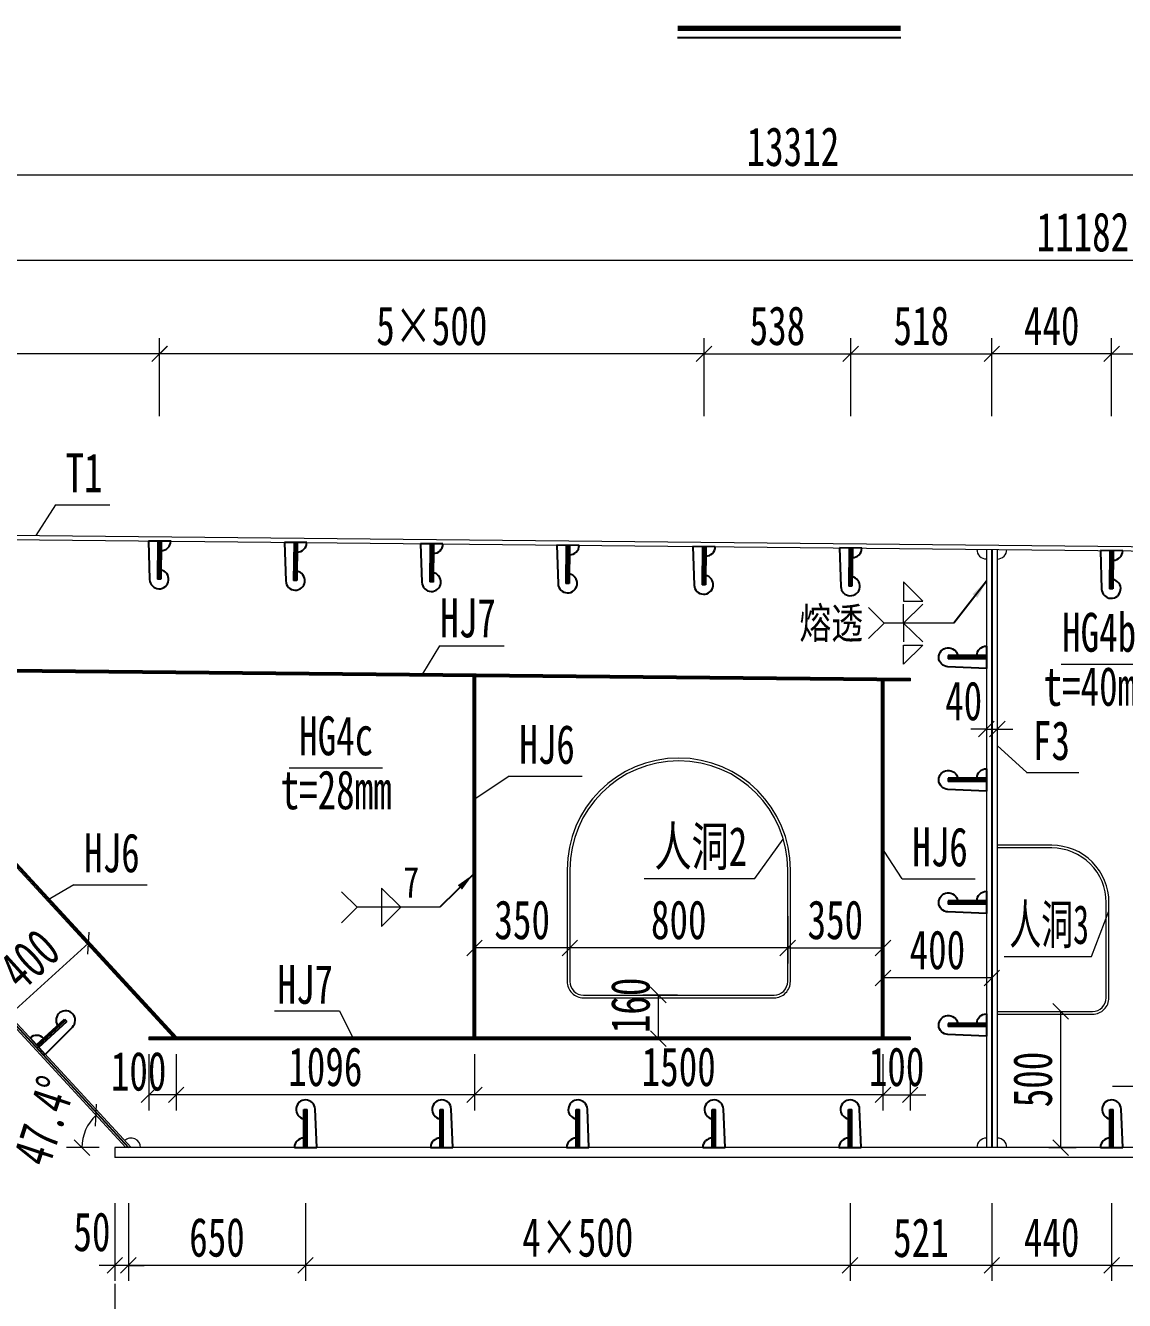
# Model space of a CAD drawing. Header units: millimetres. Extents: x -89049 to 410567, y -307459 to -100425.
# Drawn here: x 154745 to 158782, y -125167 to -120487 of the extents above; entities that cross this region are included whole.
import ezdxf
from ezdxf.enums import TextEntityAlignment as Align

# ---------------------------------------------------------------- set-up
doc = ezdxf.new("R2010")
doc.units = ezdxf.units.MM
doc.layers.get('Defpoints').update_dxf_attribs({"color": 8})
for name, color, linetype, lineweight in [('Dim', 4, 'Continuous', 15), ('文字', 7, 'Continuous', 15), ('细实线', 4, 'Continuous', 15), ('钢板粗线', 1, 'Continuous', 25), ('钢板细线', 6, 'Continuous', 15)]:
    doc.layers.add(name, color=color, linetype=linetype, lineweight=lineweight)
doc.layers.add('Text', color=4, linetype='Continuous')
doc.styles.add('111', font='', dxfattribs={"width": 0.7})
doc.styles.add('BM_Dim', font='', dxfattribs={"width": 0.85})
doc.styles.add('SMEDI', font='', dxfattribs={"width": 0.75})
doc.styles.get("Standard").update_dxf_attribs({"font": ''})
doc.styles.get('111').set_extended_font_data('仿宋_GB2312')
doc.styles.get('BM_Dim').set_extended_font_data('仿宋_GB2312')
doc.styles.get('SMEDI').set_extended_font_data('仿宋_GB2312')
doc.styles.get('Standard').set_extended_font_data('仿宋_GB2312')
doc.dimstyles.new('200', dxfattribs={"dimscale": 0, "dimtxt": 2.5, "dimasz": 1, "dimexe": 1, "dimexo": 1, "dimgap": 0.6, "dimtad": 1, "dimdec": 0, "dimdsep": 46, "dimtxsty": '111', "dimblk": 'OBLIQUE', "dimcen": 0, "dimclrd": 4, "dimclre": 4, "dimclrt": 4, "dimadec": 1, "dimazin": 2, "dimtfac": 1, "dimtdec": 0, "dimtix": 1, "dimtmove": 2, "dimatfit": 3, "dimfxl": 4, "dimfxlon": 1, "dimtolj": 1, "dimlwd": -1, "dimlwe": -1, "dimarcsym": 0})
doc.dimstyles.new('MSteel_1.0_1.0', dxfattribs={"dimtxt": 3, "dimasz": 1.2, "dimexe": 1, "dimexo": 1, "dimgap": 1, "dimtad": 3, "dimtoh": 1, "dimdec": 0, "dimzin": 0, "dimdsep": 46, "dimtxsty": 'Standard', "dimblk": 'ARCHTICK', "dimcen": 0.09, "dimclrd": 3, "dimclre": 3, "dimadec": 0, "dimazin": 0, "dimtfac": 1, "dimtdec": 4, "dimtofl": 0, "dimtmove": 0, "dimatfit": 3, "dimfxl": 1, "dimtolj": 1, "dimtzin": 0, "dimarcsym": 0})

# ---------------------------------------------------------------- blocks, each defined once
blk = doc.blocks.new('_Oblique')
at = {"color": 0, "linetype": 'ByBlock', "lineweight": -2}
blk.add_line((-0.5, -0.5), (0.5, 0.5), dxfattribs=at)
blk = doc.blocks.new('*D360')
at = {"layer": 'Defpoints', "color": 0, "transparency": 16777216}
for p in [(164220, -121347.8), (153037.7, -122341.6), (164220, -122348.6)]:
    blk.add_point(p, dxfattribs=at)
at = {"layer": '细实线', "color": 4, "transparency": 16777216}
for p, q in [((153037.7, -121576.4), (153037.7, -121290.7)), ((164220, -121576.4), (164220, -121290.7)), ((153037.7, -121347.8), (164220, -121347.8))]:
    blk.add_line(p, q, dxfattribs=at)
at = {"layer": '细实线', "color": 4, "transparency": 16777216, "xscale": 57.14285714285715, "yscale": 57.14285714285715, "zscale": 57.14285714285715, "rotation": 180}
blk.add_blockref('_Oblique', (153037.7, -121347.8), dxfattribs=at)
at = {"layer": '细实线', "color": 4, "transparency": 16777216, "xscale": 57.14285714285715, "yscale": 57.14285714285715, "zscale": 57.14285714285715}
blk.add_blockref('_Oblique', (164220, -121347.8), dxfattribs=at)
at = {"layer": '细实线', "color": 4, "transparency": 16777216, "insert": (158628.9, -121245.6), "char_height": 142.86, "attachment_point": 5, "style": '111'}
blk.add_mtext('\\A1;11182', dxfattribs=at)
blk = doc.blocks.new('*D361')
at = {"layer": 'Defpoints', "color": 0, "transparency": 16777216}
for p in [(155073.5, -124642.1), (163831.2, -124642.1), (155073.5, -125334.5)]:
    blk.add_point(p, dxfattribs=at)
at = {"layer": '细实线', "color": 4, "transparency": 16777216}
for p, q in [((155073.5, -125105.9), (155073.5, -125391.6)), ((163831.2, -125105.9), (163831.2, -125391.6)), ((163831.2, -125334.5), (155073.5, -125334.5))]:
    blk.add_line(p, q, dxfattribs=at)
at = {"layer": '细实线', "color": 4, "transparency": 16777216, "xscale": 57.14285714285715, "yscale": 57.14285714285715, "zscale": 57.14285714285715, "rotation": 180}
blk.add_blockref('_Oblique', (155073.5, -125334.5), dxfattribs=at)
at = {"layer": '细实线', "color": 4, "transparency": 16777216, "xscale": 57.14285714285715, "yscale": 57.14285714285715, "zscale": 57.14285714285715}
blk.add_blockref('_Oblique', (163831.2, -125334.5), dxfattribs=at)
at = {"layer": '细实线', "color": 4, "transparency": 16777216, "insert": (159452.4, -125232.3), "char_height": 142.86, "attachment_point": 5, "style": '111'}
blk.add_mtext('\\A1;8758', dxfattribs=at)
blk = doc.blocks.new('*D362')
at = {"layer": 'Defpoints', "color": 0, "transparency": 16777216}
for p in [(155198.9, -124206.1), (155298.9, -124206.1), (155198.9, -124412.3)]:
    blk.add_point(p, dxfattribs=at)
at = {"layer": '细实线', "color": 4, "transparency": 16777216}
for p, q in [((155198.9, -124263.2), (155198.9, -124469.5)), ((155298.9, -124263.2), (155298.9, -124469.5)), ((155298.9, -124412.3), (155198.9, -124412.3))]:
    blk.add_line(p, q, dxfattribs=at)
at = {"layer": '细实线', "color": 4, "transparency": 16777216, "xscale": 57.14285714285715, "yscale": 57.14285714285715, "zscale": 57.14285714285715, "rotation": 180}
blk.add_blockref('_Oblique', (155198.9, -124412.3), dxfattribs=at)
at = {"layer": '细实线', "color": 4, "transparency": 16777216, "xscale": 57.14285714285715, "yscale": 57.14285714285715, "zscale": 57.14285714285715}
blk.add_blockref('_Oblique', (155298.9, -124412.3), dxfattribs=at)
at = {"layer": '细实线', "color": 4, "transparency": 16777216, "insert": (155160.9, -124326.6), "char_height": 142.86, "attachment_point": 5, "style": '111'}
blk.add_mtext('\\A1;100', dxfattribs=at)
blk = doc.blocks.new('*D364')
at = {"layer": 'Defpoints', "color": 0, "transparency": 16777216}
for p in [(157773.9, -124606.1), (158294.5, -124606.1), (157773.9, -125038.4)]:
    blk.add_point(p, dxfattribs=at)
at = {"layer": '细实线', "color": 4, "transparency": 16777216}
for p, q in [((157773.9, -124809.8), (157773.9, -125095.5)), ((158294.5, -124809.8), (158294.5, -125095.5)), ((158294.5, -125038.4), (157773.9, -125038.4))]:
    blk.add_line(p, q, dxfattribs=at)
at = {"layer": '细实线', "color": 4, "transparency": 16777216, "xscale": 57.14285714285715, "yscale": 57.14285714285715, "zscale": 57.14285714285715, "rotation": 180}
blk.add_blockref('_Oblique', (157773.9, -125038.4), dxfattribs=at)
at = {"layer": '细实线', "color": 4, "transparency": 16777216, "xscale": 57.14285714285715, "yscale": 57.14285714285715, "zscale": 57.14285714285715}
blk.add_blockref('_Oblique', (158294.5, -125038.4), dxfattribs=at)
at = {"layer": '细实线', "color": 4, "transparency": 16777216, "insert": (158034.2, -124937.7), "char_height": 142.86, "attachment_point": 5, "style": '111'}
blk.add_mtext('\\A1;521', dxfattribs=at)
blk = doc.blocks.new('14-160加劲 有过焊孔')
at = {"layer": 'Defpoints'}
blk.add_line((38609.4, 31489.3), (38609.4, 31629.3), dxfattribs=at)
at = {"layer": '钢板粗线', "color": 7}
for p, q in [((38603.4, 31489.3), (38603.4, 31629.3)), ((38603.4, 31629.3), (38615.4, 31629.3)), ((38615.4, 31489.3), (38615.4, 31629.3)), ((38650.4, 31489.3), (38644.3, 31630.8)), ((38568.4, 31489.3), (38650.4, 31489.3))]:
    blk.add_line(p, q, dxfattribs=at)
for centre, start, end in [((38609.4, 31629.3), 2.441, 260.1291), ((38603.4, 31489.3), 90, 180)]:
    blk.add_arc(centre, 35, start, end, dxfattribs=at)
blk = doc.blocks.new('*D368')
at = {"layer": 'Defpoints', "color": 0, "transparency": 16777216}
for p in [(154976.8, -123856.1), (155017.7, -123901), (154722.1, -124170.2)]:
    blk.add_point(p, dxfattribs=at)
at = {"layer": '细实线', "color": 4, "transparency": 16777216}
for p, q in [((154979.3, -123858.7), (154938.4, -123813.8)), ((154681.2, -124125.3), (154976.8, -123856.1)), ((154683.6, -124128), (154642.7, -124083))]:
    blk.add_line(p, q, dxfattribs=at)
at = {"layer": '细实线', "color": 4, "transparency": 16777216, "xscale": 57.14285714285715, "yscale": 57.14285714285715, "zscale": 57.14285714285715}
for p, rotation in [((154976.8, -123856.1), 42.31909851127224), ((154681.2, -124125.3), 222.3190985112722)]:
    blk.add_blockref('_Oblique', p, dxfattribs=dict(at, rotation=rotation))
at = {"layer": '细实线', "color": 4, "transparency": 16777216, "insert": (154760.2, -123915.1), "char_height": 142.86, "attachment_point": 5, "rotation": 42.3191, "style": '111'}
blk.add_mtext('\\A1;400', dxfattribs=at)
blk = doc.blocks.new('*D371')
at = {"layer": 'Defpoints', "color": 0, "transparency": 16777216}
for p in [(164220, -121034.5), (150907.7, -122334.7), (164220, -122348.6)]:
    blk.add_point(p, dxfattribs=at)
at = {"layer": '细实线', "color": 4, "transparency": 16777216}
for p, q in [((150907.7, -121263.1), (150907.7, -120977.4)), ((164220, -121263.1), (164220, -120977.4)), ((150907.7, -121034.5), (164220, -121034.5))]:
    blk.add_line(p, q, dxfattribs=at)
at = {"layer": '细实线', "color": 4, "transparency": 16777216, "xscale": 57.14285714285715, "yscale": 57.14285714285715, "zscale": 57.14285714285715, "rotation": 180}
blk.add_blockref('_Oblique', (150907.7, -121034.5), dxfattribs=at)
at = {"layer": '细实线', "color": 4, "transparency": 16777216, "xscale": 57.14285714285715, "yscale": 57.14285714285715, "zscale": 57.14285714285715}
blk.add_blockref('_Oblique', (164220, -121034.5), dxfattribs=at)
at = {"layer": '细实线', "color": 4, "transparency": 16777216, "insert": (157563.9, -120932.3), "char_height": 142.86, "attachment_point": 5, "style": '111'}
blk.add_mtext('\\A1;13312', dxfattribs=at)
blk = doc.blocks.new('*D372')
at = {"layer": 'Defpoints', "color": 0, "transparency": 16777216}
for p in [(156394.5, -124206.1), (157894.5, -124206.1), (156394.5, -124412.3)]:
    blk.add_point(p, dxfattribs=at)
at = {"layer": '细实线', "color": 4, "transparency": 16777216}
for p, q in [((156394.5, -124263.2), (156394.5, -124469.5)), ((157894.5, -124263.2), (157894.5, -124469.5)), ((157894.5, -124412.3), (156394.5, -124412.3))]:
    blk.add_line(p, q, dxfattribs=at)
at = {"layer": '细实线', "color": 4, "transparency": 16777216, "xscale": 57.14285714285715, "yscale": 57.14285714285715, "zscale": 57.14285714285715, "rotation": 180}
blk.add_blockref('_Oblique', (156394.5, -124412.3), dxfattribs=at)
at = {"layer": '细实线', "color": 4, "transparency": 16777216, "xscale": 57.14285714285715, "yscale": 57.14285714285715, "zscale": 57.14285714285715}
blk.add_blockref('_Oblique', (157894.5, -124412.3), dxfattribs=at)
at = {"layer": '细实线', "color": 4, "transparency": 16777216, "insert": (157144.5, -124310.1), "char_height": 142.86, "attachment_point": 5, "style": '111'}
blk.add_mtext('\\A1;1500', dxfattribs=at)
blk = doc.blocks.new('*D373')
at = {"layer": 'Defpoints', "color": 0, "transparency": 16777216}
for p in [(157894.5, -124206.1), (157994.5, -124206.1), (157994.5, -124412.3)]:
    blk.add_point(p, dxfattribs=at)
at = {"layer": '细实线', "color": 4, "transparency": 16777216}
for p, q in [((157894.5, -124263.2), (157894.5, -124469.5)), ((157994.5, -124263.2), (157994.5, -124469.5)), ((157894.5, -124412.3), (157837.3, -124412.3)), ((157894.5, -124412.3), (157994.5, -124412.3)), ((157994.5, -124412.3), (158051.6, -124412.3))]:
    blk.add_line(p, q, dxfattribs=at)
at = {"layer": '细实线', "color": 4, "transparency": 16777216, "xscale": 57.14285714285715, "yscale": 57.14285714285715, "zscale": 57.14285714285715}
blk.add_blockref('_Oblique', (157894.5, -124412.3), dxfattribs=at)
at = {"layer": '细实线', "color": 4, "transparency": 16777216, "xscale": 57.14285714285715, "yscale": 57.14285714285715, "zscale": 57.14285714285715, "rotation": 180}
blk.add_blockref('_Oblique', (157994.5, -124412.3), dxfattribs=at)
at = {"layer": '细实线', "color": 4, "transparency": 16777216, "insert": (157944.5, -124310.1), "char_height": 142.86, "attachment_point": 5, "style": '111'}
blk.add_mtext('\\A1;100', dxfattribs=at)
blk = doc.blocks.new('*D374')
at = {"layer": 'Defpoints', "color": 0, "transparency": 16777216}
for p in [(157544.6, -123705.4), (157894.5, -123697.5), (157894.5, -123873)]:
    blk.add_point(p, dxfattribs=at)
at = {"layer": '细实线', "color": 4, "transparency": 16777216}
for p, q in [((157894.5, -123754.6), (157894.5, -123930.1)), ((157544.6, -123762.5), (157544.6, -123930.1)), ((157544.6, -123873), (157894.5, -123873))]:
    blk.add_line(p, q, dxfattribs=at)
at = {"layer": '细实线', "color": 4, "transparency": 16777216, "xscale": 57.14285714285715, "yscale": 57.14285714285715, "zscale": 57.14285714285715, "rotation": 180}
blk.add_blockref('_Oblique', (157544.6, -123873), dxfattribs=at)
at = {"layer": '细实线', "color": 4, "transparency": 16777216, "xscale": 57.14285714285715, "yscale": 57.14285714285715, "zscale": 57.14285714285715}
blk.add_blockref('_Oblique', (157894.5, -123873), dxfattribs=at)
at = {"layer": '细实线', "color": 4, "transparency": 16777216, "insert": (157719.6, -123770.7), "char_height": 142.86, "attachment_point": 5, "style": '111'}
blk.add_mtext('\\A1;350', dxfattribs=at)
blk = doc.blocks.new('*D375')
at = {"layer": 'Defpoints', "color": 0, "transparency": 16777216}
for p in [(156744.6, -123705.6), (157544.6, -123699.3), (156744.6, -123873)]:
    blk.add_point(p, dxfattribs=at)
at = {"layer": '细实线', "color": 4, "transparency": 16777216}
for p, q in [((157544.6, -123756.5), (157544.6, -123930.1)), ((156744.6, -123762.8), (156744.6, -123930.1)), ((157544.6, -123873), (156744.6, -123873))]:
    blk.add_line(p, q, dxfattribs=at)
at = {"layer": '细实线', "color": 4, "transparency": 16777216, "xscale": 57.14285714285715, "yscale": 57.14285714285715, "zscale": 57.14285714285715, "rotation": 180}
blk.add_blockref('_Oblique', (156744.6, -123873), dxfattribs=at)
at = {"layer": '细实线', "color": 4, "transparency": 16777216, "xscale": 57.14285714285715, "yscale": 57.14285714285715, "zscale": 57.14285714285715}
blk.add_blockref('_Oblique', (157544.6, -123873), dxfattribs=at)
at = {"layer": '细实线', "color": 4, "transparency": 16777216, "insert": (157144.6, -123770.7), "char_height": 142.86, "attachment_point": 5, "style": '111'}
blk.add_mtext('\\A1;800', dxfattribs=at)
blk = doc.blocks.new('*D376')
at = {"layer": 'Defpoints', "color": 0, "transparency": 16777216}
for p in [(156394.5, -123702.7), (156744.6, -123705.6), (156394.5, -123873)]:
    blk.add_point(p, dxfattribs=at)
at = {"layer": '细实线', "color": 4, "transparency": 16777216}
for p, q in [((156394.5, -123759.9), (156394.5, -123930.1)), ((156744.6, -123762.8), (156744.6, -123930.1)), ((156744.6, -123873), (156394.5, -123873))]:
    blk.add_line(p, q, dxfattribs=at)
at = {"layer": '细实线', "color": 4, "transparency": 16777216, "xscale": 57.14285714285715, "yscale": 57.14285714285715, "zscale": 57.14285714285715, "rotation": 180}
blk.add_blockref('_Oblique', (156394.5, -123873), dxfattribs=at)
at = {"layer": '细实线', "color": 4, "transparency": 16777216, "xscale": 57.14285714285715, "yscale": 57.14285714285715, "zscale": 57.14285714285715}
blk.add_blockref('_Oblique', (156744.6, -123873), dxfattribs=at)
at = {"layer": '细实线', "color": 4, "transparency": 16777216, "insert": (156569.6, -123770.7), "char_height": 142.86, "attachment_point": 5, "style": '111'}
blk.add_mtext('\\A1;350', dxfattribs=at)
blk = doc.blocks.new('*D377')
at = {"layer": 'Defpoints', "color": 0, "transparency": 16777216}
for p in [(157894.5, -123720.7), (158294.5, -123753), (157894.5, -123983.1)]:
    blk.add_point(p, dxfattribs=at)
at = {"layer": '细实线', "color": 4, "transparency": 16777216}
for p, q in [((157894.5, -123777.9), (157894.5, -124040.3)), ((158294.5, -123810.1), (158294.5, -124040.3)), ((158294.5, -123983.1), (157894.5, -123983.1))]:
    blk.add_line(p, q, dxfattribs=at)
at = {"layer": '细实线', "color": 4, "transparency": 16777216, "xscale": 57.14285714285715, "yscale": 57.14285714285715, "zscale": 57.14285714285715, "rotation": 180}
blk.add_blockref('_Oblique', (157894.5, -123983.1), dxfattribs=at)
at = {"layer": '细实线', "color": 4, "transparency": 16777216, "xscale": 57.14285714285715, "yscale": 57.14285714285715, "zscale": 57.14285714285715}
blk.add_blockref('_Oblique', (158294.5, -123983.1), dxfattribs=at)
at = {"layer": '细实线', "color": 4, "transparency": 16777216, "insert": (158094.5, -123880.9), "char_height": 142.86, "attachment_point": 5, "style": '111'}
blk.add_mtext('\\A1;400', dxfattribs=at)
blk = doc.blocks.new('*D387')
at = {"layer": 'Defpoints', "color": 0, "transparency": 16777216}
for p in [(153587.7, -121691.9), (153587.7, -122363.8), (155237.8, -122380.3)]:
    blk.add_point(p, dxfattribs=at)
at = {"layer": '细实线', "color": 4, "transparency": 16777216}
for p, q in [((153587.7, -121920.5), (153587.7, -121634.7)), ((155237.8, -121920.5), (155237.8, -121634.7)), ((155237.8, -121691.9), (153587.7, -121691.9))]:
    blk.add_line(p, q, dxfattribs=at)
at = {"layer": '细实线', "color": 4, "transparency": 16777216, "xscale": 57.14285714285715, "yscale": 57.14285714285715, "zscale": 57.14285714285715, "rotation": 180}
blk.add_blockref('_Oblique', (153587.7, -121691.9), dxfattribs=at)
at = {"layer": '细实线', "color": 4, "transparency": 16777216, "xscale": 57.14285714285715, "yscale": 57.14285714285715, "zscale": 57.14285714285715}
blk.add_blockref('_Oblique', (155237.8, -121691.9), dxfattribs=at)
at = {"layer": '细实线', "color": 4, "transparency": 16777216, "insert": (154412.8, -121589.6), "char_height": 142.86, "attachment_point": 5, "style": '111'}
blk.add_mtext('\\A1;3×550', dxfattribs=at)
blk = doc.blocks.new('12-140加劲 有过焊孔')
at = {"layer": 'Defpoints'}
blk.add_line((0, 0), (0, 140), dxfattribs=at)
at = {"layer": '钢板粗线', "color": 7}
for p, q in [((41, 0), (35, 141.5)), ((-6, 0), (-6, 140)), ((-6, 140), (6, 140)), ((6, 0), (6, 140)), ((-41, 0), (41, 0))]:
    blk.add_line(p, q, dxfattribs=at)
for centre, start, end in [((0, 140), 2.441, 260.1291), ((-6, 0), 90, 180)]:
    blk.add_arc(centre, 35, start, end, dxfattribs=at)
blk = doc.blocks.new('*D378')
at = {"layer": 'Defpoints', "color": 0, "transparency": 16777216}
for p in [(155073.5, -124606.1), (155123.5, -124606.1), (155073.5, -125038.4)]:
    blk.add_point(p, dxfattribs=at)
at = {"layer": '细实线', "color": 4, "transparency": 16777216}
for p, q in [((155073.5, -124809.8), (155073.5, -125095.5)), ((155123.5, -124809.8), (155123.5, -125095.5)), ((155073.5, -125038.4), (155016.4, -125038.4)), ((155123.5, -125038.4), (155073.5, -125038.4)), ((155123.5, -125038.4), (155180.7, -125038.4))]:
    blk.add_line(p, q, dxfattribs=at)
at = {"layer": '细实线', "color": 4, "transparency": 16777216, "xscale": 57.14285714285715, "yscale": 57.14285714285715, "zscale": 57.14285714285715}
blk.add_blockref('_Oblique', (155073.5, -125038.4), dxfattribs=at)
at = {"layer": '细实线', "color": 4, "transparency": 16777216, "xscale": 57.14285714285715, "yscale": 57.14285714285715, "zscale": 57.14285714285715, "rotation": 180}
blk.add_blockref('_Oblique', (155123.5, -125038.4), dxfattribs=at)
at = {"layer": '细实线', "color": 4, "transparency": 16777216, "insert": (154989.5, -124916), "char_height": 142.86, "attachment_point": 5, "style": '111'}
blk.add_mtext('\\A1;50', dxfattribs=at)
blk = doc.blocks.new('*D379')
at = {"layer": 'Defpoints', "color": 0, "transparency": 16777216}
for p in [(158274.5, -123014.5), (158314.5, -123021.8), (158314.5, -123069.4)]:
    blk.add_point(p, dxfattribs=at)
at = {"layer": '细实线', "color": 4, "transparency": 16777216}
for p, q in [((158274.5, -123069.4), (158217.3, -123069.4)), ((158274.5, -123069.4), (158274.5, -123126.5)), ((158274.5, -123069.4), (158314.5, -123069.4)), ((158314.5, -123069.4), (158314.5, -123126.5)), ((158314.5, -123069.4), (158371.6, -123069.4))]:
    blk.add_line(p, q, dxfattribs=at)
at = {"layer": '细实线', "color": 4, "transparency": 16777216, "xscale": 57.14285714285715, "yscale": 57.14285714285715, "zscale": 57.14285714285715}
blk.add_blockref('_Oblique', (158274.5, -123069.4), dxfattribs=at)
at = {"layer": '细实线', "color": 4, "transparency": 16777216, "xscale": 57.14285714285715, "yscale": 57.14285714285715, "zscale": 57.14285714285715, "rotation": 180}
blk.add_blockref('_Oblique', (158314.5, -123069.4), dxfattribs=at)
at = {"layer": '细实线', "color": 4, "transparency": 16777216, "insert": (158190.9, -122967.1), "char_height": 142.86, "attachment_point": 5, "style": '111'}
blk.add_mtext('\\A1;40', dxfattribs=at)
blk = doc.blocks.new('*D380')
at = {"layer": 'Defpoints', "color": 0, "transparency": 16777216}
for p in [(155298.9, -124206.1), (156394.5, -124206.1), (155298.9, -124412.3)]:
    blk.add_point(p, dxfattribs=at)
at = {"layer": '细实线', "color": 4, "transparency": 16777216}
for p, q in [((155298.9, -124263.2), (155298.9, -124469.5)), ((156394.5, -124263.2), (156394.5, -124469.5)), ((156394.5, -124412.3), (155298.9, -124412.3))]:
    blk.add_line(p, q, dxfattribs=at)
at = {"layer": '细实线', "color": 4, "transparency": 16777216, "xscale": 57.14285714285715, "yscale": 57.14285714285715, "zscale": 57.14285714285715, "rotation": 180}
blk.add_blockref('_Oblique', (155298.9, -124412.3), dxfattribs=at)
at = {"layer": '细实线', "color": 4, "transparency": 16777216, "xscale": 57.14285714285715, "yscale": 57.14285714285715, "zscale": 57.14285714285715}
blk.add_blockref('_Oblique', (156394.5, -124412.3), dxfattribs=at)
at = {"layer": '细实线', "color": 4, "transparency": 16777216, "insert": (155846.7, -124310.1), "char_height": 142.86, "attachment_point": 5, "style": '111'}
blk.add_mtext('\\A1;1096', dxfattribs=at)
blk = doc.blocks.new('*D388')
at = {"layer": 'Defpoints', "color": 0, "transparency": 16777216}
for p in [(155237.7, -121691.9), (155237.7, -122380.3), (157237.7, -122399.7)]:
    blk.add_point(p, dxfattribs=at)
at = {"layer": '细实线', "color": 4, "transparency": 16777216}
for p, q in [((155237.7, -121920.5), (155237.7, -121634.7)), ((157237.7, -121920.5), (157237.7, -121634.7)), ((157237.7, -121691.9), (155237.7, -121691.9))]:
    blk.add_line(p, q, dxfattribs=at)
at = {"layer": '细实线', "color": 4, "transparency": 16777216, "xscale": 57.14285714285715, "yscale": 57.14285714285715, "zscale": 57.14285714285715, "rotation": 180}
blk.add_blockref('_Oblique', (155237.7, -121691.9), dxfattribs=at)
at = {"layer": '细实线', "color": 4, "transparency": 16777216, "xscale": 57.14285714285715, "yscale": 57.14285714285715, "zscale": 57.14285714285715}
blk.add_blockref('_Oblique', (157237.7, -121691.9), dxfattribs=at)
at = {"layer": '细实线', "color": 4, "transparency": 16777216, "insert": (156237.7, -121589.6), "char_height": 142.86, "attachment_point": 5, "style": '111'}
blk.add_mtext('\\A1;5×500', dxfattribs=at)
blk = doc.blocks.new('*D390')
at = {"layer": 'Defpoints', "color": 0, "transparency": 16777216}
for p in [(155123.5, -124606.1), (155773.9, -124606.1), (155123.5, -125038.4)]:
    blk.add_point(p, dxfattribs=at)
at = {"layer": '细实线', "color": 4, "transparency": 16777216}
for p, q in [((155123.5, -124809.8), (155123.5, -125095.5)), ((155773.9, -124809.8), (155773.9, -125095.5)), ((155773.9, -125038.4), (155123.5, -125038.4))]:
    blk.add_line(p, q, dxfattribs=at)
at = {"layer": '细实线', "color": 4, "transparency": 16777216, "xscale": 57.14285714285715, "yscale": 57.14285714285715, "zscale": 57.14285714285715, "rotation": 180}
blk.add_blockref('_Oblique', (155123.5, -125038.4), dxfattribs=at)
at = {"layer": '细实线', "color": 4, "transparency": 16777216, "xscale": 57.14285714285715, "yscale": 57.14285714285715, "zscale": 57.14285714285715}
blk.add_blockref('_Oblique', (155773.9, -125038.4), dxfattribs=at)
at = {"layer": '细实线', "color": 4, "transparency": 16777216, "insert": (155448.7, -124936.2), "char_height": 142.86, "attachment_point": 5, "style": '111'}
blk.add_mtext('\\A1;650', dxfattribs=at)
blk = doc.blocks.new('*D389')
at = {"layer": 'Defpoints', "color": 0, "transparency": 16777216}
for p in [(155773.9, -124606.1), (157773.9, -124606.1), (155773.9, -125038.4)]:
    blk.add_point(p, dxfattribs=at)
at = {"layer": '细实线', "color": 4, "transparency": 16777216}
for p, q in [((155773.9, -124809.8), (155773.9, -125095.5)), ((157773.9, -124809.8), (157773.9, -125095.5)), ((157773.9, -125038.4), (155773.9, -125038.4))]:
    blk.add_line(p, q, dxfattribs=at)
at = {"layer": '细实线', "color": 4, "transparency": 16777216, "xscale": 57.14285714285715, "yscale": 57.14285714285715, "zscale": 57.14285714285715, "rotation": 180}
blk.add_blockref('_Oblique', (155773.9, -125038.4), dxfattribs=at)
at = {"layer": '细实线', "color": 4, "transparency": 16777216, "xscale": 57.14285714285715, "yscale": 57.14285714285715, "zscale": 57.14285714285715}
blk.add_blockref('_Oblique', (157773.9, -125038.4), dxfattribs=at)
at = {"layer": '细实线', "color": 4, "transparency": 16777216, "insert": (156773.9, -124936.2), "char_height": 142.86, "attachment_point": 5, "style": '111'}
blk.add_mtext('\\A1;4×500', dxfattribs=at)
blk = doc.blocks.new('*D391')
at = {"layer": 'Defpoints', "color": 0, "transparency": 16777216}
for p in [(158294.5, -121691.9), (157776.1, -122405.1), (158294.5, -122422.7)]:
    blk.add_point(p, dxfattribs=at)
at = {"layer": '细实线', "color": 4, "transparency": 16777216}
for p, q in [((157776.1, -121920.5), (157776.1, -121634.7)), ((158294.5, -121920.5), (158294.5, -121634.7)), ((157776.1, -121691.9), (158294.5, -121691.9))]:
    blk.add_line(p, q, dxfattribs=at)
at = {"layer": '细实线', "color": 4, "transparency": 16777216, "xscale": 57.14285714285715, "yscale": 57.14285714285715, "zscale": 57.14285714285715, "rotation": 180}
blk.add_blockref('_Oblique', (157776.1, -121691.9), dxfattribs=at)
at = {"layer": '细实线', "color": 4, "transparency": 16777216, "xscale": 57.14285714285715, "yscale": 57.14285714285715, "zscale": 57.14285714285715}
blk.add_blockref('_Oblique', (158294.5, -121691.9), dxfattribs=at)
at = {"layer": '细实线', "color": 4, "transparency": 16777216, "insert": (158035.3, -121589.6), "char_height": 142.86, "attachment_point": 5, "style": '111'}
blk.add_mtext('\\A1;518', dxfattribs=at)
blk = doc.blocks.new('*D424')
at = {"layer": 'Defpoints', "color": 0, "transparency": 16777216}
for p in [(157776.1, -121691.9), (157237.7, -122399.7), (157776.1, -122405.1)]:
    blk.add_point(p, dxfattribs=at)
at = {"layer": '细实线', "color": 4, "transparency": 16777216}
for p, q in [((157237.7, -121920.5), (157237.7, -121634.7)), ((157776.1, -121920.5), (157776.1, -121634.7)), ((157237.7, -121691.9), (157776.1, -121691.9))]:
    blk.add_line(p, q, dxfattribs=at)
at = {"layer": '细实线', "color": 4, "transparency": 16777216, "xscale": 57.14285714285715, "yscale": 57.14285714285715, "zscale": 57.14285714285715, "rotation": 180}
blk.add_blockref('_Oblique', (157237.7, -121691.9), dxfattribs=at)
at = {"layer": '细实线', "color": 4, "transparency": 16777216, "xscale": 57.14285714285715, "yscale": 57.14285714285715, "zscale": 57.14285714285715}
blk.add_blockref('_Oblique', (157776.1, -121691.9), dxfattribs=at)
at = {"layer": '细实线', "color": 4, "transparency": 16777216, "insert": (157506.9, -121589.6), "char_height": 142.86, "attachment_point": 5, "style": '111'}
blk.add_mtext('\\A1;538', dxfattribs=at)
blk = doc.blocks.new('全融透2')
at = {"layer": 'Dim'}
blk.add_line((0, 0), (-4.479, 0), dxfattribs=at)
for points in [[(-3.227, 2.645), (-3.227, 1.414), (-1.995, 1.414)], [(-3.227, -2.645), (-3.227, -1.414), (-1.995, -1.414)]]:
    blk.add_lwpolyline(points, close=True, dxfattribs=at)
for points in [[(-5.479, 1), (-4.479, 0), (-5.479, -1)], [(-1.995, 1.206), (-3.227, 0), (-3.227, 1.206)], [(-1.995, -1.206), (-3.227, 0), (-3.227, -1.206)]]:
    blk.add_lwpolyline(points, dxfattribs=at)
at = {"layer": 'Text', "style": 'SMEDI', "width": 0.75}
blk.add_text('熔透', height=2, dxfattribs=at).set_placement((-9.923, 0), align=Align.MIDDLE_LEFT)
blk = doc.blocks.new('_ArchTick')
at = {"color": 0, "linetype": 'ByBlock', "const_width": 0.15}
blk.add_lwpolyline([(-0.5, -0.5), (0.5, 0.5)], dxfattribs=at)
blk = doc.blocks.new('*D548')
at = {"layer": 'Defpoints', "color": 0, "transparency": 16777216}
for p in [(158446.8, -124106.1), (158446.8, -124606.1), (158547.1, -124606.1)]:
    blk.add_point(p, dxfattribs=at)
at = {"layer": '细实线', "color": 4, "transparency": 16777216}
for p, q in [((158503.9, -124106.1), (158604.2, -124106.1)), ((158547.1, -124106.1), (158547.1, -124606.1)), ((158503.9, -124606.1), (158604.2, -124606.1))]:
    blk.add_line(p, q, dxfattribs=at)
at = {"layer": '细实线', "color": 4, "transparency": 16777216, "xscale": 57.14285714285715, "yscale": 57.14285714285715, "zscale": 57.14285714285715}
for p, rotation in [((158547.1, -124106.1), 90), ((158547.1, -124606.1), 270)]:
    blk.add_blockref('_Oblique', p, dxfattribs=dict(at, rotation=rotation))
at = {"layer": '细实线', "color": 4, "transparency": 16777216, "insert": (158444.9, -124356.1), "char_height": 142.86, "attachment_point": 5, "rotation": 90, "style": '111'}
blk.add_mtext('\\A1;500', dxfattribs=at)
blk = doc.blocks.new('*D553')
at = {"layer": 'Defpoints', "color": 0, "transparency": 16777216}
for p in [(157069.9, -124046.1), (157196.8, -124046.1), (157196.8, -124206.1)]:
    blk.add_point(p, dxfattribs=at)
at = {"layer": '细实线', "color": 4, "transparency": 16777216}
for p, q in [((157139.6, -124046.1), (157012.7, -124046.1)), ((157069.9, -124206.1), (157069.9, -124046.1)), ((157139.6, -124206.1), (157012.7, -124206.1))]:
    blk.add_line(p, q, dxfattribs=at)
at = {"layer": '细实线', "color": 4, "transparency": 16777216, "xscale": 57.14285714285715, "yscale": 57.14285714285715, "zscale": 57.14285714285715}
for p, rotation in [((157069.9, -124046.1), 90), ((157069.9, -124206.1), 270)]:
    blk.add_blockref('_Oblique', p, dxfattribs=dict(at, rotation=rotation))
at = {"layer": '细实线', "color": 4, "transparency": 16777216, "insert": (156967.6, -124084.1), "char_height": 142.86, "attachment_point": 5, "rotation": 90, "style": '111'}
blk.add_mtext('\\A1;160', dxfattribs=at)
blk = doc.blocks.new('*D562')
at = {"layer": 'Defpoints', "color": 0, "transparency": 16777216}
for p in [(153058.3, -122374.3), (154955.3, -124578.2), (155073.5, -124606.1), (155114, -124606.1), (162186.9, -124606.1)]:
    blk.add_point(p, dxfattribs=at)
at = {"layer": '细实线', "color": 4, "transparency": 16777216}
blk.add_line((155016.4, -124606.1), (154895.7, -124606.1), dxfattribs=at)
blk.add_arc((155114, -124606.1), 161.2, 132.6489, 180, dxfattribs=at)
at = {"layer": '细实线', "color": 4, "transparency": 16777216, "xscale": 57.14285714285715, "yscale": 57.14285714285715, "zscale": 57.14285714285715}
for p, rotation in [((155004.8, -124487.5), 42.64891912976118), ((154952.8, -124606.1), 270)]:
    blk.add_blockref('_Oblique', p, dxfattribs=dict(at, rotation=rotation))
at = {"layer": '细实线', "color": 4, "transparency": 16777216, "insert": (154815.3, -124508.2), "char_height": 142.857, "attachment_point": 5, "rotation": 71.8543, "style": '111'}
blk.add_mtext('\\A1;47.4%%d', dxfattribs=at)
blk = doc.blocks.new('角焊缝1')
at = {"layer": 'Dim'}
blk.add_line((-3101.175, 370.223), (-3106.48, 370.223), dxfattribs=at)
blk.add_lwpolyline([(-3107.48, 369.223), (-3106.48, 370.223), (-3107.48, 371.223)], dxfattribs=at)
blk.add_lwpolyline([(-3104.907, 371.455), (-3104.907, 368.992), (-3103.675, 370.223)], close=True, dxfattribs=at)
blk = doc.blocks.new('*D4700')
at = {"layer": 'Defpoints', "color": 0, "transparency": 16777216}
for p in [(158294.5, -124606.1), (158734.1, -124606.1), (158294.5, -125038.4)]:
    blk.add_point(p, dxfattribs=at)
at = {"layer": '细实线', "color": 4, "transparency": 16777216}
for p, q in [((158294.5, -124809.8), (158294.5, -125095.5)), ((158734.1, -124809.8), (158734.1, -125095.5)), ((158734.1, -125038.4), (158294.5, -125038.4))]:
    blk.add_line(p, q, dxfattribs=at)
at = {"layer": '细实线', "color": 4, "transparency": 16777216, "xscale": 57.14285714285715, "yscale": 57.14285714285715, "zscale": 57.14285714285715, "rotation": 180}
blk.add_blockref('_Oblique', (158294.5, -125038.4), dxfattribs=at)
at = {"layer": '细实线', "color": 4, "transparency": 16777216, "xscale": 57.14285714285715, "yscale": 57.14285714285715, "zscale": 57.14285714285715}
blk.add_blockref('_Oblique', (158734.1, -125038.4), dxfattribs=at)
at = {"layer": '细实线', "color": 4, "transparency": 16777216, "insert": (158514.3, -124936.2), "char_height": 142.86, "attachment_point": 5, "style": '111'}
blk.add_mtext('\\A1;440', dxfattribs=at)
blk = doc.blocks.new('*D4701')
at = {"layer": 'Defpoints', "color": 0, "transparency": 16777216}
for p in [(158734.1, -124606.1), (159153.8, -124606.1), (159153.8, -125038.4)]:
    blk.add_point(p, dxfattribs=at)
at = {"layer": '细实线', "color": 4, "transparency": 16777216}
for p, q in [((158734.1, -124809.8), (158734.1, -125095.5)), ((159153.8, -124809.8), (159153.8, -125095.5)), ((158734.1, -125038.4), (159153.8, -125038.4))]:
    blk.add_line(p, q, dxfattribs=at)
at = {"layer": '细实线', "color": 4, "transparency": 16777216, "xscale": 57.14285714285715, "yscale": 57.14285714285715, "zscale": 57.14285714285715, "rotation": 180}
blk.add_blockref('_Oblique', (158734.1, -125038.4), dxfattribs=at)
at = {"layer": '细实线', "color": 4, "transparency": 16777216, "xscale": 57.14285714285715, "yscale": 57.14285714285715, "zscale": 57.14285714285715}
blk.add_blockref('_Oblique', (159153.8, -125038.4), dxfattribs=at)
at = {"layer": '细实线', "color": 4, "transparency": 16777216, "insert": (158944, -124936.2), "char_height": 142.86, "attachment_point": 5, "style": '111'}
blk.add_mtext('\\A1;420', dxfattribs=at)
blk = doc.blocks.new('*D4704')
at = {"layer": 'Defpoints', "color": 0, "transparency": 16777216}
for p in [(159153.8, -121691.9), (158734.1, -122414.7), (159153.8, -122432.1)]:
    blk.add_point(p, dxfattribs=at)
at = {"layer": '细实线', "color": 4, "transparency": 16777216}
for p, q in [((158734.1, -121920.5), (158734.1, -121634.7)), ((159153.8, -121920.5), (159153.8, -121634.7)), ((158734.1, -121691.9), (159153.8, -121691.9))]:
    blk.add_line(p, q, dxfattribs=at)
at = {"layer": '细实线', "color": 4, "transparency": 16777216, "xscale": 57.14285714285715, "yscale": 57.14285714285715, "zscale": 57.14285714285715, "rotation": 180}
blk.add_blockref('_Oblique', (158734.1, -121691.9), dxfattribs=at)
at = {"layer": '细实线', "color": 4, "transparency": 16777216, "xscale": 57.14285714285715, "yscale": 57.14285714285715, "zscale": 57.14285714285715}
blk.add_blockref('_Oblique', (159153.8, -121691.9), dxfattribs=at)
at = {"layer": '细实线', "color": 4, "transparency": 16777216, "insert": (158944, -121589.6), "char_height": 142.86, "attachment_point": 5, "style": '111'}
blk.add_mtext('\\A1;420', dxfattribs=at)
blk = doc.blocks.new('*D4705')
at = {"layer": 'Defpoints', "color": 0, "transparency": 16777216}
for p in [(158294.5, -121691.9), (158294.5, -122422.7), (158734.1, -122414.7)]:
    blk.add_point(p, dxfattribs=at)
at = {"layer": '细实线', "color": 4, "transparency": 16777216}
for p, q in [((158294.5, -121920.5), (158294.5, -121634.7)), ((158734.1, -121920.5), (158734.1, -121634.7)), ((158734.1, -121691.9), (158294.5, -121691.9))]:
    blk.add_line(p, q, dxfattribs=at)
at = {"layer": '细实线', "color": 4, "transparency": 16777216, "xscale": 57.14285714285715, "yscale": 57.14285714285715, "zscale": 57.14285714285715, "rotation": 180}
blk.add_blockref('_Oblique', (158294.5, -121691.9), dxfattribs=at)
at = {"layer": '细实线', "color": 4, "transparency": 16777216, "xscale": 57.14285714285715, "yscale": 57.14285714285715, "zscale": 57.14285714285715}
blk.add_blockref('_Oblique', (158734.1, -121691.9), dxfattribs=at)
at = {"layer": '细实线', "color": 4, "transparency": 16777216, "insert": (158514.3, -121589.6), "char_height": 142.86, "attachment_point": 5, "style": '111'}
blk.add_mtext('\\A1;440', dxfattribs=at)

msp = doc.modelspace()

# ---------------------------------------------------------------- linework, layer by layer
at = {"color": 4}
msp.add_line((157140, -120531.2), (157959.6, -120531.2), dxfattribs=at)
at = {"color": 6, "const_width": 20.6, "elevation": 0}
msp.add_lwpolyline([(157140, -120497), (157959.6, -120497)], dxfattribs=at)
at = {"layer": 'Defpoints'}
for p, q in [((153037.7, -122341.6), (155123.5, -124606.1)), ((154047.8, -122847.8), (155298.9, -124206.1))]:
    msp.add_line(p, q, dxfattribs=at)
at = {"layer": 'Defpoints', "color": 8}
for p, q in [((158294.5, -122410.3), (158294.5, -124606.1)), ((156394.5, -124206.1), (156394.5, -122871.3)), ((157894.5, -124206.1), (157894.5, -122886.3)), ((157994.5, -124206.1), (155198.9, -124206.1))]:
    msp.add_line(p, q, dxfattribs=at)
msp.add_lwpolyline([(153947.8, -122846.8), (157994.5, -122887.3)], dxfattribs=at)
at = {"layer": '细实线'}
for p, q in [((154855.6, -122245.9), (154782.9, -122359.1)), ((154855.6, -122245.9), (155055.2, -122245.9)), ((156265.6, -122764.1), (156203.5, -122866.9)), ((156265.6, -122764.1), (156503.6, -122764.1)), ((158548.8, -122831.7), (158817.6, -122831.7)), ((158422.8, -123229), (158314.5, -123129.4)), ((155713.5, -123211.6), (156056.3, -123211.6)), ((156521.3, -123243), (156399.5, -123325)), ((156521.3, -123243), (156790.1, -123243)), ((158422, -123229), (158613.5, -123229)), ((157424.2, -123617.8), (157528.6, -123474)), ((157964.6, -123619.3), (157899.5, -123517.6)), ((157018.1, -123617.8), (157424.2, -123617.8)), ((157964.6, -123619.3), (158233.3, -123619.3)), ((154923.3, -123641.2), (154829.3, -123696.2)), ((154923.3, -123641.2), (155192, -123641.2)), ((158660.3, -123904.3), (158724.5, -123738.1)), ((158339.2, -123904.3), (158660.3, -123904.3)), ((155660.5, -124103.5), (155898.4, -124103.5)), ((155898.4, -124103.5), (155946.4, -124201.1)), ((158737, -124380.2), (159005.7, -124380.2))]:
    msp.add_line(p, q, dxfattribs=at)
at = {"layer": '钢板细线'}
for p, q in [((153043, -122357.7), (155114, -124606.1)), ((153062.2, -122357.9), (155133.1, -124606.1)), ((154045.6, -122852.8), (155287.5, -124201.1)), ((154059.3, -122852.9), (155301.1, -124201.1)), ((156389.5, -124201.1), (156389.5, -122876.2)), ((156399.5, -124201.1), (156399.5, -122876.3)), ((157889.5, -124201.1), (157889.5, -122891.2)), ((157899.5, -124201.1), (157899.5, -122891.3)), ((157994.5, -122882.3), (157994.4, -122892.3)), ((155198.9, -124201.1), (155198.9, -124211.1)), ((157994.5, -124201.1), (155198.9, -124201.1)), ((157994.5, -124211.1), (155198.9, -124211.1)), ((157994.5, -124201.1), (157994.5, -124211.1)), ((163831.2, -124606.1), (155073.5, -124606.1)), ((155073.5, -124606.1), (155073.5, -124642.1)), ((163831.2, -124642.1), (155073.5, -124642.1))]:
    msp.add_line(p, q, dxfattribs=at)
at = {"layer": '钢板细线', "color": 3}
for p, q in [((158274.5, -122410.1), (158274.5, -124606.1)), ((158314.5, -122410.5), (158314.5, -124606.1))]:
    msp.add_line(p, q, dxfattribs=at)
at = {"layer": '钢板细线'}
for points in [[(150907.7, -122320.3), (160020, -122411.6), (164858.1, -122339)], [(150907.7, -122336.3), (160020, -122427.6), (164858.1, -122355)], [(153947.7, -122851.8), (157994.4, -122892.3)], [(153947.8, -122841.8), (157994.5, -122882.3)]]:
    msp.add_lwpolyline(points, dxfattribs=at)
at = {"layer": '钢板细线', "elevation": 0}
for points in [[(156794.6, -124056.1), (157494.6, -124056.1, 0.414214), (157554.6, -123996.1), (157554.6, -123586.1, 1), (156734.6, -123586.1), (156734.6, -123996.1, 0.414214)], [(156794.6, -124046.1), (157494.6, -124046.1, 0.414214), (157544.6, -123996.1), (157544.6, -123586.1, 1), (156744.6, -123586.1), (156744.6, -123996.1, 0.414214)]]:
    msp.add_lwpolyline(points, format="xyb", close=True, dxfattribs=at)
for points in [[(158314.5, -124116.1), (158664.5, -124116.1, 0.414214), (158724.5, -124056.1), (158724.5, -123706.1, 0.414214), (158514.5, -123496.1), (158314.5, -123496.1)], [(158314.5, -124106.1), (158664.5, -124106.1, 0.414214), (158714.5, -124056.1), (158714.5, -123706.1, 0.414214), (158514.5, -123506.1), (158314.5, -123506.1)]]:
    msp.add_lwpolyline(points, format="xyb", dxfattribs=at)
at = {"layer": '钢板细线'}
for centre, start, end in [((158274.5, -122410.1), 179.6175, 270), ((158314.5, -122410.5), 270, 359.5082), ((155133.1, -124606.1), 0, 132.5863), ((158274.5, -124606.1), 90, 180), ((158314.5, -124606.1), 0, 90)]:
    msp.add_arc(centre, 35, start, end, dxfattribs=at)

# ---------------------------------------------------------------- block references
at = {"layer": '细实线', "rotation": 179.4262908401}
for p in [(155237.7, -122379.7), (155737.7, -122384.7), (156237.7, -122389.7), (156737.7, -122394.7), (157237.7, -122399.7), (157776.1, -122405.1), (158734.1, -122414.7)]:
    msp.add_blockref('12-140加劲 有过焊孔', p, dxfattribs=at)
at = {"layer": '细实线', "color": 8, "xscale": 57.1428571428572, "yscale": 57.1428571428572, "zscale": 57.1428571428572}
for name, p in [('全融透2', (158154.7, -122680.5)), ('角焊缝1', (333476.6, -144879.5))]:
    msp.add_blockref(name, p, dxfattribs=at)
at = {"layer": '钢板细线', "xscale": -1, "rotation": 89.99999999999987}
for p in [(189763.8, -84196.7), (189763.8, -84646.7), (189763.8, -85096.7), (189763.8, -85546.7)]:
    msp.add_blockref('14-160加劲 有过焊孔', p, dxfattribs=at)
at = {"layer": '钢板细线'}
for name, p, rotation in [('14-160加劲 有过焊孔', (105471, -117169.8), 312.6489191297598), ('12-140加劲 有过焊孔', (155773.9, -124606.1), 359.9999999999936), ('12-140加劲 有过焊孔', (156273.9, -124606.1), 359.9999999999936), ('12-140加劲 有过焊孔', (156773.9, -124606.1), 359.9999999999936), ('12-140加劲 有过焊孔', (157273.9, -124606.1), 359.9999999999936), ('12-140加劲 有过焊孔', (157773.9, -124606.1), 359.9999999999936), ('12-140加劲 有过焊孔', (158734.1, -124606.1), 359.9999999999935)]:
    msp.add_blockref(name, p, dxfattribs=dict(at, rotation=rotation))

# ---------------------------------------------------------------- texts
at = {"layer": 'Text', "style": 'SMEDI', "width": 0.75}
msp.add_text('7', height=114.3, dxfattribs=at).set_placement((156133, -123631.9), align=Align.MIDDLE_LEFT)
at = {"layer": '文字', "style": 'BM_Dim'}
for s, width, p in [('T1', 0.7, (154960.5, -122242.8)), ('HJ7', 0.7, (156370.5, -122775.8)), ('HG4b', 0.7, (158688.4, -122828.6)), ('t=40mm', 0.7, (158688.4, -123027)), ('HG4c', 0.7, (155886.5, -123208.6)), ('HJ6', 0.7, (156660.8, -123240)), ('F3', 0.7, (158513.3, -123226)), ('t=28mm', 0.7, (155886.5, -123406.9)), ('人洞2', 0.7, (157225.8, -123614.7)), ('HJ6', 0.7, (158104.1, -123616.3)), ('HJ6', 0.7, (155062.8, -123638.2)), ('人洞3', 0.6, (158505, -123901.2)), ('HJ7', 0.7, (155773, -124121.2))]:
    msp.add_text(s, height=142.86, dxfattribs=dict(at, width=width)).set_placement(p, align=Align.BOTTOM_CENTER)

# ---------------------------------------------------------------- dimensions: what is measured, and where the dimension line sits
at = {"layer": '细实线'}
for base, p1, p2, override, picture, middle in [((164220, -121034.5), (150907.7, -122334.7), (164220, -122348.6), {"dimscale": 57.142857, "dimtxsty": '111', "dimblk": 'Oblique'}, '*D371', (157563.9, -120932.3)), ((164220, -121347.8), (153037.7, -122341.6), (164220, -122348.6), {"dimscale": 57.142857, "dimtxsty": '111', "dimblk": 'Oblique'}, '*D360', (158628.9, -121245.6)), ((157776.1, -121691.9), (157237.7, -122399.7), (157776.1, -122405.1), {"dimscale": 57.142857, "dimblk": 'Oblique'}, '*D424', (157506.9, -121589.6)), ((158294.5, -121691.9), (157776.1, -122405.1), (158294.5, -122422.7), {"dimscale": 57.142857, "dimblk": 'Oblique'}, '*D391', (158035.3, -121589.6)), ((156394.5, -123873), (156744.6, -123705.6), (156394.5, -123702.7), {"dimscale": 57.142857, "dimblk": 'Oblique'}, '*D376', (156569.6, -123770.7)), ((156744.6, -123873), (157544.6, -123699.3), (156744.6, -123705.6), {"dimscale": 57.142857, "dimblk": 'Oblique'}, '*D375', (157144.6, -123770.7)), ((157894.5, -123983.1), (158294.5, -123753), (157894.5, -123720.7), {"dimscale": 57.142857, "dimblk": 'Oblique'}, '*D377', (158094.5, -123880.9)), ((155298.9, -124412.3), (156394.5, -124206.1), (155298.9, -124206.1), {"dimscale": 57.142857, "dimblk": 'Oblique'}, '*D380', (155846.7, -124310.1)), ((156394.5, -124412.3), (157894.5, -124206.1), (156394.5, -124206.1), {"dimscale": 57.142857, "dimblk": 'Oblique'}, '*D372', (157144.5, -124310.1)), ((157994.5, -124412.3), (157894.5, -124206.1), (157994.5, -124206.1), {"dimscale": 57.142857, "dimblk": 'Oblique'}, '*D373', (157944.5, -124310.1)), ((155073.5, -125334.5), (163831.2, -124642.1), (155073.5, -124642.1), {"dimscale": 57.142857, "dimtxsty": '111', "dimblk": 'Oblique'}, '*D361', (159452.4, -125232.3)), ((155123.5, -125038.4), (155773.9, -124606.1), (155123.5, -124606.1), {"dimscale": 57.142857, "dimtxsty": '111', "dimblk": 'Oblique'}, '*D390', (155448.7, -124936.2)), ((157773.9, -125038.4), (158294.5, -124606.1), (157773.9, -124606.1), {"dimscale": 57.142857, "dimblk": 'Oblique'}, '*D364', (158034.2, -124937.7))]:
    dim = msp.add_linear_dim(base=base, p1=p1, p2=p2, dimstyle='200', override=override, dxfattribs=at)
    dim.commit()
    dim.dimension.update_dxf_attribs({"geometry": picture, "text_midpoint": middle})
for base, p1, p2, text, picture, middle in [((153587.7, -121691.9), (155237.8, -122380.3), (153587.7, -122363.8), '3×550', '*D387', (154412.8, -121589.6)), ((155237.7, -121691.9), (157237.7, -122399.7), (155237.7, -122380.3), '5×500', '*D388', (156237.7, -121589.6)), ((155773.9, -125038.4), (157773.9, -124606.1), (155773.9, -124606.1), '4×500', '*D389', (156773.9, -124936.2))]:
    dim = msp.add_linear_dim(base=base, p1=p1, p2=p2, text=text, dimstyle='200', override={"dimscale": 57.142857, "dimtxsty": '111', "dimblk": 'Oblique'}, dxfattribs=at)
    dim.commit()
    dim.dimension.update_dxf_attribs({"geometry": picture, "text_midpoint": middle})
for base, p1, p2, angle, picture, middle in [((158294.5, -121691.9), (158734.1, -122414.7), (158294.5, -122422.7), 0, '*D4705', (158514.3, -121589.6)), ((159153.8, -121691.9), (158734.1, -122414.7), (159153.8, -122432.1), 180, '*D4704', (158944, -121589.6)), ((157894.5, -123873), (157544.6, -123705.4), (157894.5, -123697.5), 180, '*D374', (157719.6, -123770.7)), ((158547.1, -124606.1), (158446.8, -124106.1), (158446.8, -124606.1), 90, '*D548', (158444.9, -124356.1)), ((158294.5, -125038.4), (158734.1, -124606.1), (158294.5, -124606.1), 0, '*D4700', (158514.3, -124936.2)), ((159153.8, -125038.4), (158734.1, -124606.1), (159153.8, -124606.1), 180, '*D4701', (158944, -124936.2))]:
    dim = msp.add_linear_dim(base=base, p1=p1, p2=p2, angle=angle, dimstyle='200', override={"dimscale": 57.142857, "dimblk": 'Oblique'}, dxfattribs=at)
    dim.commit()
    dim.dimension.update_dxf_attribs({"geometry": picture, "text_midpoint": middle})
dim = msp.add_angular_dim_2l(base=(154955.3, -124578.2), line1=((153058.3, -122374.3), (155114, -124606.1)), line2=((162186.9, -124606.1), (155073.5, -124606.1)), dimstyle='200', override={"dimscale": 57.142857, "dimblk": 'Oblique'}, dxfattribs=at)
dim.commit()
dim.dimension.update_dxf_attribs({"geometry": '*D562', "text_midpoint": (154815.3, -124508.2), "dimtype": 162})
for base, p1, p2, picture, middle in [((158314.5, -123069.4), (158274.5, -123014.5), (158314.5, -123021.8), '*D379', (158190.9, -122967.1)), ((155198.9, -124412.3), (155298.9, -124206.1), (155198.9, -124206.1), '*D362', (155160.9, -124326.6)), ((155073.5, -125038.4), (155123.5, -124606.1), (155073.5, -124606.1), '*D378', (154989.5, -124916))]:
    dim = msp.add_linear_dim(base=base, p1=p1, p2=p2, dimstyle='200', override={"dimscale": 57.142857, "dimblk": 'Oblique'}, dxfattribs=at)
    dim.commit()
    dim.dimension.update_dxf_attribs({"geometry": picture, "text_midpoint": middle, "dimtype": 160})
dim = msp.add_aligned_dim(p1=(154722.1, -124170.2), p2=(155017.7, -123901), distance=60.7, dimstyle='200', override={"dimscale": 57.142857, "dimblk": 'Oblique'}, dxfattribs=at)
dim.commit()
dim.dimension.update_dxf_attribs({"geometry": '*D368', "text_midpoint": (154760.2, -123915.1)})
dim = msp.add_linear_dim(base=(157069.9, -124046.1), p1=(157196.8, -124206.1), p2=(157196.8, -124046.1), angle=90, dimstyle='200', override={"dimscale": 57.142857, "dimblk": 'Oblique'}, dxfattribs=at)
dim.commit()
dim.dimension.update_dxf_attribs({"geometry": '*D553', "text_midpoint": (156967.6, -124084.1), "dimtype": 160})

# ---------------------------------------------------------------- leaders
at = {"layer": 'Dim'}
for points in [[(158274.6, -122527), (158154.7, -122680.5)], [(156389.5, -123603.1), (156266.6, -123723.9)]]:
    msp.add_leader(points, dimstyle='MSteel_1.0_1.0', override={"dimscale": 57.142857, "dimclrd": 256}, dxfattribs=at)

doc.saveas('drawing.dxf')
